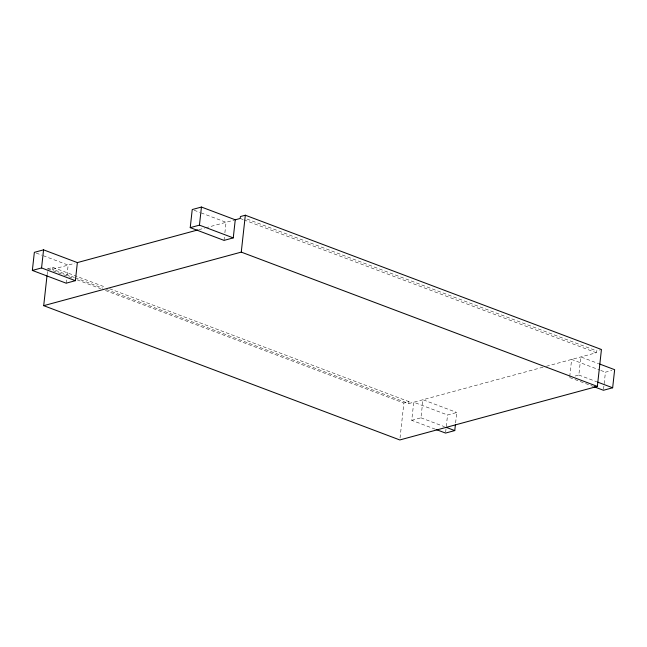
<?xml version="1.0" encoding="UTF-8"?>
<svg xmlns="http://www.w3.org/2000/svg" width="647" height="647" viewBox="0 0 647 647"><rect width="100%" height="100%" fill="white"/><g stroke="black" fill="none" stroke-linecap="round" stroke-linejoin="round"><path stroke-width="0.49" stroke-dasharray="3.23 2.43" d="M47.118 274.757L47.773 268.772L52.908 267.381L104.863 286.969M74.421 277.474L52.698 269.281L52.908 267.381M66.164 283.184L66.584 279.375M67.005 275.565L68.161 265.092L42.799 255.533M224.048 240.385L224.469 236.576M224.889 232.766L226.046 222.293L200.691 212.734M400.032 437.954L403.882 403.057L409.017 401.666L408.807 403.566L106.537 289.589M435.221 429.179L411.743 420.324L413.74 402.232L447.554 414.986L456.766 412.487L455.609 422.96M411.743 420.324L420.954 417.825L422.952 399.733L456.766 412.487M445.662 432.123L447.554 414.986M569.74 376.57L571.624 359.433L599.801 370.06M575.159 376.028L578.839 375.025L580.836 356.934L598.685 363.663M546.359 366.283L596.299 352.744L596.51 350.844L600.618 349.728M603.546 389.324L605.438 372.187L611.884 370.44M52.698 269.281L74.607 263.345M198.839 229.669L204.67 228.092M205.641 227.825L234.335 220.045M408.807 403.566L545.389 366.542M247.017 219.05L596.51 350.844M240.191 218.46L243.021 219.527M243.968 219.883L596.299 352.744M194.116 210.251L199.745 212.378M600.748 370.416L605.438 372.187M578.839 375.025L596.688 381.754M569.635 377.524L593.113 386.38M36.224 253.05L41.861 255.177M109.586 288.748L409.017 401.666M75.367 277.83L102.76 288.166M47.773 268.772L72.335 278.032M77.058 279.811L100.673 288.716M105.396 290.495L403.882 403.057M420.954 417.825L444.432 426.68"/><path stroke-width="0.97" d="M77.365 262.593L75.376 280.685L66.164 283.184L32.35 270.43L34.348 252.346L43.559 249.847L77.365 262.593L197.869 229.936M32.35 270.43L41.562 267.939L43.559 249.847M235.257 219.794L233.26 237.886L224.048 240.385L190.234 227.639L192.232 209.547L201.443 207.048L235.257 219.794L240.191 218.46L240.401 216.559L245.334 215.216L601.443 349.501L597.367 386.396L399.814 439.952L43.705 305.667L47.005 275.751M190.234 227.639L199.446 225.14L201.443 207.048M43.705 305.667L241.258 252.112L245.334 215.216M436.167 429.527L445.557 433.069L454.768 430.578L455.399 424.861M594.051 386.736L603.441 390.27L612.652 387.779L614.65 369.688L599.623 364.018M199.446 225.14L233.26 237.886M597.626 382.11L612.652 387.779M241.258 252.112L597.367 386.396M41.562 267.939L75.376 280.685M446.309 427.392L454.768 430.578"/></g></svg>
